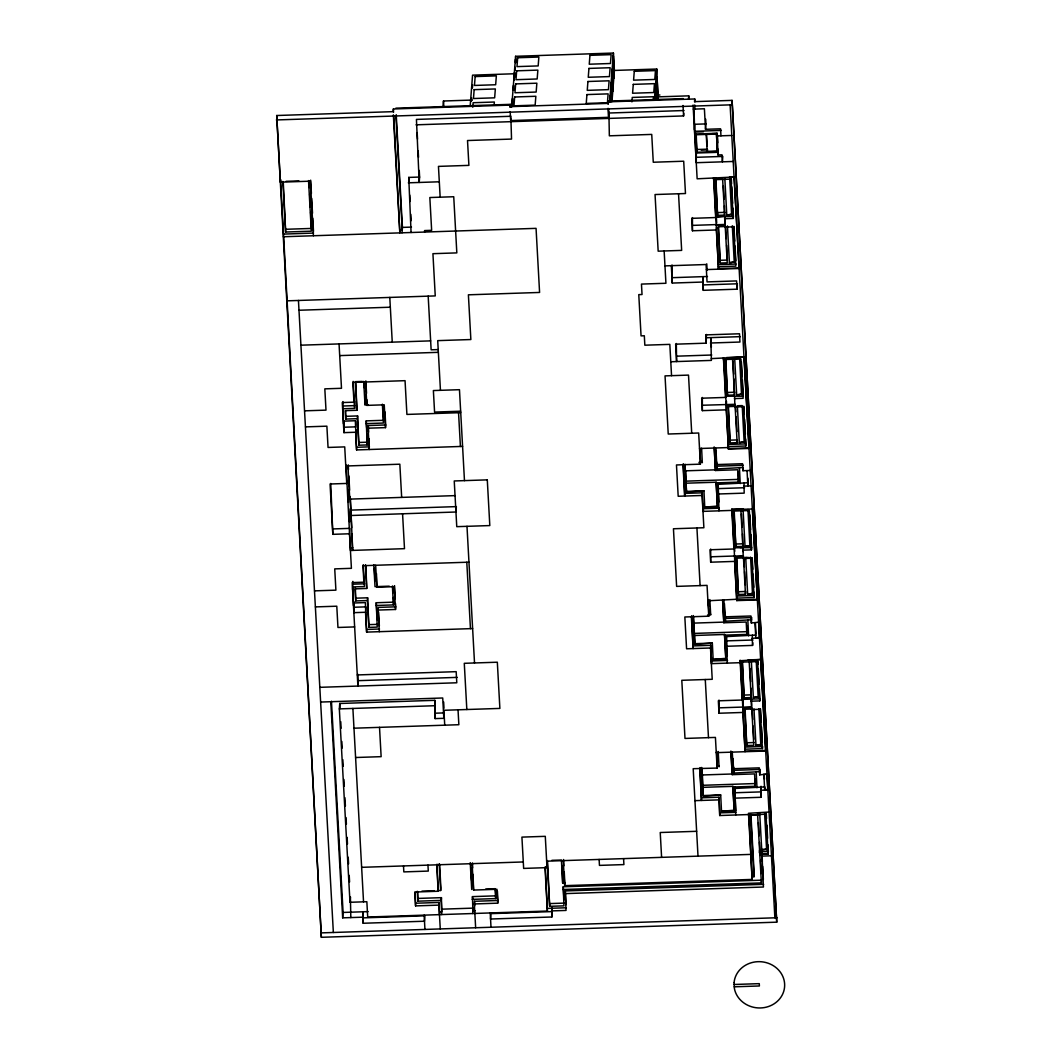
<?xml version="1.0" encoding="UTF-8"?>
<svg xmlns="http://www.w3.org/2000/svg" width="1061" height="1061" viewBox="0 0 1061 1061"><rect width="100%" height="100%" fill="white"/><g stroke="black" fill="none" stroke-linecap="round" stroke-linejoin="round"><path stroke-width="1.5" d="M510.023 105.105L509.903 106.657L607.714 103.408L607.834 101.856L694.73 98.965L694.531 101.631L732.077 100.384L776.745 922.168L321.364 937.301L276.709 115.516L393.167 111.644L393.379 108.978L510.023 105.105L510.129 107.095L510.341 104.349L395.872 108.156M313.393 235.754L310.382 181.179L280.383 182.174L280.581 179.521L321.364 937.301M308.526 180.582L311.311 231.179L285.648 232.027L283.26 181.948M333.247 528.922L349.931 528.365L349.507 533.776L332.836 534.333L330.74 483.471M342.769 411.403L342.942 401.575M343.459 423.777L342.982 408.75L354.653 408.366L354.626 401.191M355.833 429.586L355.621 432.238L343.936 432.636L344.029 421.323M345.939 416.323L357.61 415.925L357.398 418.671L345.727 419.068L345.621 410.713M332.836 534.333L330.064 484.002L346.735 483.445L346.947 480.792M343.936 432.636L342.279 402.557L353.963 402.172L354.175 399.506M348.91 483.378L349.122 480.713M455.05 495.62L349.772 499.121L349.984 496.455L351.708 527.741M345.727 419.068L345.263 410.66L356.947 410.275L355.753 382.093M352.053 534.081L352.597 550.394L350.462 498.63M462.583 446.402L356.589 449.93L355.342 420.74L343.658 421.124M346.072 464.93L350.422 550.473L404.493 548.67L402.57 513.789M366.96 433.989L367.199 444.93L358.87 445.209L357.61 415.925M545.301 866.651L547.396 911.041L367.703 917.022L366.854 901.717L349.984 902.288L339.334 708.894L339.745 703.483L434.851 700.326L435.143 718.589L443.83 718.31L444.042 715.605M368.154 404.679L364.997 404.785L364.772 394.241M352.584 589.598L352.849 581.388M369.029 438.644L369.281 449.506L368.101 428.193L385.501 427.623L384.241 404.811L366.854 405.382L366.881 399.612M367.199 444.93L366.244 420.872L383.631 420.302M353.472 605.645L352.782 586.932L364.467 586.547L363.26 564.691M354.268 607.25L353.857 612.661L365.528 612.263L365.952 606.865L354.268 607.25L353.963 601.64M368.101 428.193L368.313 425.541L385.7 424.957L384.984 411.92M355.952 598.179L367.623 597.794L367.411 600.539L355.74 600.924L355.369 587.622M357.955 674.305L357.889 686.069L352.199 582.582L363.883 582.197L364.082 579.531M355.74 600.924L355.064 588.855L366.748 588.457L365.846 565.341M363.605 917.858L424.904 915.815L424.48 921.227L363.18 923.256L363.26 911.77L362.849 917.181L342.676 917.845L343.088 912.447L331.456 701.255M472.622 628.576L366.629 632.104L365.355 602.595L353.671 602.993M393.379 597.449L393.644 602.157L376.257 602.741L377.239 627.104L368.896 627.383L367.623 597.794M393.737 115.543L399.851 232.876L393.352 114.92M385.501 427.623L385.7 424.957M349.984 902.288L350.395 896.877L350.82 917.579M402.026 232.81L402.437 227.399L396.23 114.694M379.308 631.68L378.114 610.062L395.514 609.478L394.254 586.68L376.867 587.25L376.469 573.603M411.071 232.505L408.75 177.412L419.612 177.054L419.254 170.463M378.114 610.062L378.326 607.396L395.713 606.826L395.528 603.563M419.612 177.054L419.201 182.465L416.442 119.416L510.991 116.272M376.045 605.486L393.432 604.903L393.644 602.157M395.514 609.478L395.713 606.826M443.113 105.914L443.485 101.007L472.317 100.052M470.169 106.206L472.556 75.159L514.943 73.739M471.429 101.1L471.668 97.904M472.424 88.023L472.675 84.827M472.795 107.161L473.14 102.731L494.333 102.028L494.108 104.986M415.779 903.229L439.161 902.46L438.949 905.113L415.58 905.895L415.183 892.447M418.061 898.428L441.429 897.659L441.23 900.391L417.848 901.174L417.689 891.837M435.143 718.589L434.851 700.326M436.84 866.824L437.052 864.158L438.193 891.253L414.811 892.022L415.58 905.895M437.556 890.603L440.673 890.497L440.885 887.765L439.586 864.092M439.479 914.635L439.161 902.46M441.655 914.555L441.429 897.659M510.885 117.705L511.535 139.071L467.516 140.529L468.896 165.37L438.458 166.391L440.156 197.2M511.707 106.975L515.606 56.299L613.417 53.05L614.385 70.437L611.985 101.498M512.065 104.774L512.556 98.394L512.914 104.92M513.192 90.105L513.551 85.318L513.829 90.212M513.948 80.225L514.558 72.241L514.837 77.148M515.328 62.36L515.566 59.164L515.752 62.427M472.225 865.643L472.437 862.991L472.702 867.871M475.063 910.802L472.888 910.868L472.463 896.625L495.845 895.842L495.487 889.251M475.646 927.752L474.333 903.945L497.715 903.163L496.946 889.29L473.577 890.073L473.06 874.383M472.689 913.534L473.1 908.123L442.066 909.158M474.333 903.945L474.546 901.28L497.914 900.51L497.41 891.253M472.264 899.37L495.633 898.587L495.845 895.842M497.715 903.163L497.914 900.51M547.012 867.633L545.288 836.333L521.919 837.116L523.643 868.415L547.012 867.633L547.038 861.744M683.35 98.607L608.152 101.1L607.94 103.845L607.834 101.856M608.895 111.896L609.346 135.821L651.733 134.415L653.271 162.24L683.695 161.219L685.472 193.526L655.048 194.534L658.165 251.178L681.653 250.396L678.536 193.752M609.651 102.081L613.417 53.05M608.749 116.193L608.987 113.01M609.876 101.524L610.367 95.145L610.725 101.67M563.033 889.503L761.374 882.911L761.586 880.166L563.245 886.771L563.935 905.855L549.664 906.319L547.529 861.028M611.812 101.551L611.375 82.068L611.388 101.471M552.025 907.022L552.277 911.585L490.978 913.627L490.553 919.025L551.853 916.996L551.733 908.243M551.853 916.996L552.277 911.585M564.253 872.049L564.85 883.004L562.675 883.07L562.078 865.511M748.88 814.251L752.13 879.423L564.651 885.656L564.85 883.004M551.521 910.908L566.017 910.431L565.288 890.948L763.628 884.357M631.918 101.883L632.263 97.44L653.457 96.737L653.218 99.694M654.372 100.092L656.772 69.031L614.385 70.437M655.393 98.169L656.003 90.185L656.547 99.986M658.045 100.132L656.772 69.031M416.031 124.827L683.589 115.928L683.801 113.222M737.355 285.13L737.05 289.189L703.284 290.316L703.244 276.642L702.833 282.04L672.276 283.062L671.998 265.011M688.483 99.111L688.735 95.848L658.297 96.856M676.321 343.512L676.6 361.562L675.645 344.175L706.188 343.167L706.427 334.454M694.438 129.681L694.862 124.27L705.936 123.912L705.684 119.164M694.822 136.697L693.987 108.474M695.87 155.688L695.035 134.031L717.196 133.288L717.727 142.797M712.064 133.659L716.454 133.514L717.382 151.564L696.865 152.24L696.202 133.606M696.361 151.683L696.255 162.704L733.231 161.471M716.573 227.319L716.361 229.972L692.448 230.767L692.448 217.598M720.963 135.821L720.565 128.805L705.525 129.309L705.936 123.912M685.366 471.495L685.061 464.267M684.65 494.983L684.862 492.331M683.284 463.684L684.716 496.044L682.992 464.745M686.056 483.869L685.671 470.302M703.947 490.819L686.507 492.065L686.109 483.206L716.175 482.211L717.435 506.72L704.756 507.145L703.947 490.819L686.56 491.402M717.382 151.564L716.454 133.514M696.679 157.293L722.806 156.431L722.382 161.829L721.997 154.826L718.045 154.959L717.196 133.288M718.045 154.959L718.072 149.124M692.448 230.767L691.772 218.341L715.684 217.545L715.883 214.892M718.416 267.266L713.92 179.216M726.506 401.337L726.268 409.838L702.355 410.634L702.342 397.464M724.451 205.768L724.61 215.104L717.568 215.343L715.87 177.956M702.355 492.198L702.103 495.474L678.191 496.269L676.467 464.957L700.379 464.161L700.631 460.898M670.791 361.761L711.374 360.408L710.83 337.623L711.361 347.106M699.146 462.821L702.355 462.052L699.199 462.158M732.939 208.142L733.39 216.338L715.989 216.908L724.729 216.059L724.995 227.107L733.682 226.815L735.843 266.125L718.456 266.709L718.522 269.176L716.361 229.972M776.745 922.168L732.077 100.384M720.194 263.035L718.191 226.749L725.233 226.524L727.236 262.81L720.194 263.035L718.589 227.306M693.761 623.775L693.443 616.547M684.915 493.392L702.302 492.808L702.979 511.375L731.798 510.407L731.811 509.134L742.899 508.763M724.995 227.107L724.729 216.059M691.653 615.698L693.112 648.563L691.361 616.773M694.438 636.149L694.053 622.568M726.785 215.038L731.692 214.309L726.785 215.038L724.822 178.182M704.756 507.145L717.488 506.057M712.329 643.099L694.889 644.345L694.491 635.486L724.557 634.478L725.83 658.987L713.138 659.411L712.329 643.099L694.942 643.669M729.398 177.174L734.159 177.015L697.143 178.805L693.085 105.039M729.411 262.73L734.318 262.014L729.411 262.73L727.448 225.887M724.53 218.725L733.217 218.433L733.39 216.338M723.536 360.117L723.469 357.65M717.435 506.72L716.122 482.874L738.496 482.132L737.819 469.758L715.446 470.5L714.278 447.808M750.246 470.474L742.939 470.726L742.554 463.71L716.427 464.585L716.626 461.92M742.939 470.726L743.191 467.503L717.024 468.935L717.236 466.19L743.363 465.315M716.122 482.874L716.175 482.211M711.122 556.786L735.034 555.991L734.61 561.402L710.698 562.197L710.684 549.028M703.178 508.71L719.186 508.179L718.973 510.832L718.151 482.994M710.751 644.717L710.499 647.992L686.586 648.788L684.836 616.985L708.748 616.189L709 612.926M702.355 410.634L701.679 398.207L725.578 397.424L725.79 394.758M725.936 396.217L743.284 396.204M699.517 448.511L728.35 447.556L723.827 359.162M707.528 615.101L710.751 614.319M734 379.029L734.504 394.971L727.475 395.209L725.87 359.48M734.159 177.015L739.119 268.499L706.374 269.587M702.117 775.657L701.812 768.429M693.31 645.91L710.711 645.327L711.361 663.642L740.193 662.687M728.31 447.066L728.522 444.4L745.91 443.896L745.644 438.989M700.021 767.58L701.48 800.445L699.73 768.641M711.281 358.618L744.066 356.96L749.026 448.445L728.43 449.121L728.363 446.575L745.75 445.991L745.91 443.896M702.806 788.031L702.422 774.45M713.138 659.411L725.87 658.324M730.313 440.169L737.342 439.93L737.13 442.676L730.101 442.914L728.403 405.527M720.698 794.981L703.257 796.214L702.846 787.355L732.926 786.36L734.185 810.869L721.507 811.294L720.698 794.981L703.297 795.551M745.75 445.991L743.589 406.681L734.888 406.973L734.597 396.496M734.888 406.973L735.101 404.307L702.767 405.236M736.679 394.904L741.586 394.175L736.679 394.904L734.689 358.618M731.878 511.681L731.811 509.134M725.83 658.987L724.517 635.141L746.878 634.398L746.201 622.025L723.827 622.767L722.674 600.075M727.355 663.112L726.427 646.282L752.567 645.406L752.183 638.404L759.517 637.595L758.668 622.184L751.334 622.993L750.936 615.99L724.809 616.852L725.021 614.2M751.573 619.77L725.406 621.202L725.459 615.659M724.517 635.141L724.557 634.478M739.305 442.609L744.212 441.88L739.305 442.609L737.355 405.753L742.223 405.594L744.172 442.437M743.138 709.782L742.925 712.448L719.013 713.244L719.013 700.074M738.496 482.132L738.284 471.654M698.005 856.147L693.191 768.694L717.117 768.071L717.355 764.636M726.427 646.282L726.613 636.666M710.698 562.197L710.021 549.77L733.933 548.975L734.146 546.203M734.292 547.781L751.639 547.635L750.923 534.532M736.666 598.696L732.183 510.527M718.841 502.052L717.873 484.333L748.124 482.768L747.872 478.153M742.528 533.895L742.859 546.415L735.83 546.654L734.212 511.031M719.106 766.201L719.053 766.864L718.204 751.467M748.549 814.556L719.729 815.524L719.066 797.209L701.679 797.792M718.045 494.002L744.172 493.14L744.04 482.901M719.729 815.524L719.066 797.209M736.772 599.266L707.899 600.791M752.408 508.444L757.368 599.916L736.772 600.606L736.705 598.139L754.092 597.555L754.079 592.184M721.507 811.294L734.239 810.206M738.655 591.72L745.697 591.494L745.485 594.24L738.443 594.465L736.745 557.078M754.092 597.555L751.931 558.232L743.244 558.524L742.979 547.489L740.087 547.582M748.124 482.768L747.886 485.991L747.037 470.593M745.034 546.349L749.941 545.739L745.034 546.349L743.071 509.612L747.899 509.89M740.193 662.727L740.127 660.181M734.185 810.869L732.872 787.023L755.246 786.281L754.557 773.907L732.196 774.649L731.029 751.957M763.774 774.742L767.037 774.066L759.689 774.875L759.305 767.859L733.178 768.734L733.376 766.069M759.941 771.652L733.761 773.084L733.827 767.527M732.872 787.023L732.926 786.36M747.66 594.16L752.567 593.444L747.66 594.16L745.697 557.304L750.525 557.715M742.78 550.142L751.467 549.85L751.639 547.635M746.878 634.398L746.758 625.473M719.013 713.244L718.337 700.817L742.249 700.021L742.448 697.369M735.724 814.994L734.902 787.143M744.981 749.742L740.485 661.693M727.315 655.857L726.255 636.6L756.069 635.048M751.016 688.244L751.175 697.581L744.132 697.82L742.528 662.077M751.334 622.993L751.745 617.595L725.618 618.457M752.183 638.404L752.421 635.181M752.567 645.406L752.766 642.701M745.193 747.09L762.58 746.506L762.408 748.602L745.021 749.185L745.087 751.705L742.925 712.448M754.981 622.873L755.83 638.271M746.758 745.512L744.756 709.225L751.798 709L753.801 745.286L746.758 745.512L745.061 708.138M762.408 748.602L760.246 709.292L751.559 709.57L751.294 698.536L751.679 705.525M751.559 709.57L751.718 707.475L743.018 707.767M753.35 697.515L758.257 696.785L753.35 697.515L751.347 661.228M748.045 659.915L760.724 659.491L740.087 660.738L742.249 700.021M755.976 745.207L760.883 744.49L755.976 745.207L753.973 708.92M751.095 701.188L759.782 700.91L759.411 688.974M755.246 786.281L755.193 778.893M735.843 810.803L734.61 788.482L764.875 786.917L764.623 790.14M759.689 774.875L760.1 769.464L733.973 770.339M752.329 876.771L753.986 876.718L754.199 873.972L750.923 814.623M734.796 798.151L760.923 797.288L760.79 787.05M760.923 797.288L761.241 793.23M760.724 659.491L765.684 751.029L716.268 752.66M759.57 850.126L759.371 852.779L761.546 852.712L761.798 849.384L766.665 849.224L761.745 850.047L759.742 813.76M565.089 893.614L763.429 887.023L761.825 851.572L768.35 851.346L767.992 844.795M766.029 814.132L748.589 815.272L759.703 814.331M767.037 774.066L767.832 790.034L760.538 790.273M769.119 812.036L748.482 813.283L752.13 879.423M761.626 854.224L768.137 854.012L768.35 851.346M656.626 95.105L659.915 94.999M276.364 119.946L731.732 104.814M693.31 109.137L704.398 108.766L705.525 129.309M684.013 110.53L608.815 113.023L608.563 108.554M695.247 131.285L721.374 130.423M696.109 132.015L703.443 131.776M716.414 134.084L695.897 134.76L696.865 152.24M716.997 135.954L731.798 135.463M697.077 149.495L707.329 149.163M701.188 150.118L707.714 149.906M717.422 151.007L707.17 151.338L706.202 133.858M696.082 153.036L718.244 152.293M286.072 181.325L298.897 180.9M408.339 182.824L439.307 181.789M717.78 212.598L724.822 212.359M285.86 229.282L311.523 228.433M402.437 227.399L411.482 227.107M283.592 234.096L313.592 233.088M400.05 230.224L402.225 230.144L395.925 115.795M283.38 236.749L536.057 228.354L539.585 292.451L468.392 294.812L470.859 339.533L437.716 340.634L440.448 390.329M692.873 225.37L716.785 224.574M716.493 224.733L725.193 224.441M716.454 225.29L725.154 224.998M720.406 260.303L727.448 260.064M664.968 265.887L706.095 264.521L707.05 281.908L736.586 280.926L737.05 289.189M718.615 264.613L736.016 264.03M718.562 268.619L739.159 267.929M672.687 277.664L707.475 276.497M703.695 284.905L737.461 283.791M286.908 300.847L435.249 295.913L432.928 253.685L456.827 252.889L453.737 196.736L429.838 197.532L431.641 230.33L424.572 230.569L424.652 232.054M298.99 310.25L390.329 307.213M301.019 345.183L430.647 340.873M706.613 337.756L740.366 336.642M438.206 349.586L431.137 349.812L428.18 296.152M710.419 343.021L739.955 342.04L739.504 333.777L705.737 334.891L706.188 343.167M339.692 355.607L438.352 352.332M677.011 356.164L711.798 355.011M726.639 357.544L742.488 357.013M736.307 358.565L739.597 357.889L741.546 394.745M723.575 359.56L740.963 358.976L743.124 398.299L734.437 398.591M362.318 381.43L355.369 381.668L356.947 410.275M727.687 392.464L734.716 392.225M343.194 406.005L354.865 405.62M304.626 410.832L325.992 410.13L324.825 388.856L341.496 388.299L339.056 343.91M460.646 411.204L434.572 412.079L433.379 390.554L459.466 389.692L464.466 480.62M460.726 412.649L406.907 414.427L405.05 380.674L352.875 382.411L353.963 402.172M726.361 405.156L735.061 404.878M366.032 423.618L383.419 423.047L382.384 404.214M305.515 426.88L326.881 426.177L328.048 447.45L344.719 446.893L346.735 483.445M344.361 427.225L356.032 426.84M359.069 442.464L367.411 442.185M356.801 447.265L369.48 446.84M728.469 448.564L749.066 447.875M345.78 466.004L399.838 464.201L401.668 497.397M685.419 470.832L715.499 469.837M686.268 481.137L738.708 479.386M743.788 486.124L751.095 485.885M718.469 488.604L744.597 487.728M351.098 510.102L456.363 506.614L455.951 512.012L350.687 515.513M752.368 509.001L731.758 509.691L733.933 548.975M731.918 511.11L749.305 510.54L751.467 549.85M350.634 547.808L352.809 547.741M736.029 544.028L743.071 543.789M468.962 562.171L362.968 565.699L363.883 582.197M734.742 556.163L743.443 555.871M734.703 556.72L743.403 556.428M352.995 584.187L364.679 583.802M389.228 586.176L375.01 586.653L373.79 564.677M314.547 590.858L335.899 590.155L334.732 568.882L351.416 568.325L349.507 533.776M315.422 606.905L336.788 606.202L337.955 627.475L354.639 626.918M736.865 596.043L754.265 595.46M736.811 600.049L757.408 599.359M369.109 624.637L377.437 624.359M366.827 629.438L379.52 629.014M693.801 623.112L723.881 622.104M694.65 633.404L747.09 631.653M755.87 637.714L759.517 637.595M726.851 640.871L752.978 640.008M711.573 660.976L727.567 660.446M357.278 674.942L456.177 671.666L456.787 682.78L319.852 687.329M740.233 662.17L757.62 661.587L759.782 700.91M358.313 680.658L457.211 677.382M320.661 702.05L442.716 697.992L443.83 718.31M744.345 695.074L751.387 694.836M339.334 708.894L434.426 705.737M746.957 698.682L742.554 699.385L759.955 698.814M435.554 713.191L444.254 712.899M719.438 707.833L743.35 707.05M743.071 707.21L751.758 706.918M353.976 728.204L458.856 724.716L458.034 709.809M746.971 742.766L754.013 742.541M355.594 757.514L381.138 756.665L379.52 727.355M745.14 751.148L765.737 750.459M702.17 774.981L732.249 773.986M703.005 785.286L755.459 783.535M767.885 789.477L764.676 789.583L763.827 774.172M735.207 792.753L761.347 791.877M694.955 800.657L718.867 799.875M719.928 812.859L735.923 812.328M696.639 831.307L660.234 832.514L661.6 857.354M551.892 860.338L561.415 860.033L562.675 883.07M768.191 853.442L761.665 853.667L761.732 856.108L771.453 855.789M361.642 867.328L523.285 861.956M546.654 861.174L750.75 854.397M421.973 891.121L434.44 890.709M485.739 889.012L495.089 888.694L495.633 898.587M549.863 903.587L564.147 903.11M343.088 912.447L368.114 911.611M439.678 911.969L441.853 911.903L441.23 900.391M547.595 908.388L566.216 907.765M321.708 932.871L777.076 917.738M734.053 984.489L759.265 983.653L759.397 985.974L734.172 986.81M730.127 105.225L774.875 917.805M749.835 514.877L750.644 529.625M764.199 774.596L764.45 779.212M731.308 178.659L731.586 183.566M731.758 186.842L732.66 203.221M733.933 226.351L734.742 241.099M735.021 246.006L735.83 260.754M741.387 361.801L742.209 376.536M742.382 379.825L743.204 394.559M743.841 406.217L744.292 414.413M744.557 419.32L745.379 434.068M752.183 557.781L752.819 569.253M753.085 574.16L753.814 587.264M757.872 661.136L758.058 664.411M758.323 669.319L759.132 684.066M760.498 708.828L761.228 721.931M761.493 726.851L762.302 741.599M766.267 813.668L766.546 818.588M766.904 825.14L767.633 838.243M733.217 218.433L731.056 179.11L713.668 179.694L713.562 177.704L715.684 217.545M755.392 622.727L755.989 633.51M765.87 812.699L768.137 854.012M729.689 178.023L731.639 214.879M732.315 225.728L734.265 262.571M747.939 509.452L749.902 546.176M750.565 557.144L752.514 594.001M756.214 661.056L758.204 697.356M758.84 708.761L760.83 745.047M764.61 813.601L766.612 849.888M761.029 786.281L761.267 790.485M761.825 851.572L762.368 861.399M762.647 866.32L763.363 879.436M739.437 467.622L740.233 483.591M747.819 619.903L748.615 635.857M756.175 771.771L756.984 787.739M723.363 185.967L724.093 199.163M725.631 227.067L726.268 238.619M726.626 245.224L727.355 258.42M732.992 360.886L733.721 374.082M735.445 405.289L735.803 411.893M736.082 416.84L736.891 431.681M741.427 514.094L742.156 527.29M743.788 556.853L744.331 566.746M744.597 571.693L745.326 584.89M749.928 668.443L750.657 681.639M752.196 709.544L752.74 719.451M753.098 726.042L753.827 739.238M758.416 822.607L759.145 835.763M759.504 842.341L760.233 855.498M760.498 860.431L761.228 873.588M724.61 215.104L722.607 178.818L715.565 179.057L717.568 215.343M732.514 358.684L734.504 394.971M737.13 442.676L735.14 406.39L728.098 406.615L730.101 442.914M740.87 510.129L742.859 546.415M742.979 547.489L743.217 551.68M745.485 594.24L743.482 557.94L736.44 558.179L738.443 594.465M749.172 661.295L751.175 697.581M757.567 813.84L761.374 882.911M725.472 358.923L727.475 395.209M733.827 510.354L735.83 546.654M742.13 661.534L744.132 697.82M750.538 814.066L753.986 876.718M716.374 217.134L716.692 223.089M734.597 548.232L734.769 551.335M742.912 699.279L743.257 705.485M723.43 358.207L725.578 397.424M726.268 409.838L728.43 449.121M734.61 561.402L736.772 600.606M706.546 134.853L707.157 145.98M706.772 263.857L707.117 270.184M715.963 449.851L717.024 468.935M724.438 603.629L725.406 621.202M732.965 758.522L733.761 773.084M715.512 447.981L716.427 464.585M723.894 600.261L724.809 616.852M732.262 752.13L733.178 768.734M714.146 446.893L715.446 470.5M722.621 600.738L723.827 622.767M730.896 751.042L732.196 774.649M694.73 98.965L694.902 101.949M694.716 104.986L694.942 109.084M702.833 282.04L703.284 290.316M688.735 95.848L688.907 99.071M683.019 105.49L683.589 115.928M701.6 448.193L702.316 462.715M709.849 599.584L710.698 614.995M699.995 448.551L700.247 453.113M703.032 503.803L703.456 511.402M708.337 600.088L708.668 606.176M711.467 656.852L711.798 662.939M716.825 754.159L717.064 758.721M699.889 448.989L700.578 461.508M708.191 599.664L708.96 613.537M716.56 751.546L717.316 765.405M700.379 464.161L698.668 433.007L668.231 434.029L665.035 375.886L688.509 375.103L691.719 433.246M702.103 495.474L703.881 527.741L673.443 528.763L676.626 586.388L707.05 585.38L708.748 616.189M710.499 647.992L712.223 679.292L681.799 680.3L684.995 738.443L715.419 737.422L717.117 768.071M696.931 527.98L700.101 585.619M705.273 679.517L708.483 737.66M685.008 464.943L686.507 492.065M693.31 615.566L694.889 644.345M701.666 767.448L703.257 796.214M671.321 265.674L672.276 283.062M671.547 375.674L669.823 344.374L644.836 345.196L644.319 335.767L641.056 335.873L638.775 294.626L642.038 294.52L641.467 284.083L665.923 283.274L664.146 250.98M608.152 101.1L608.311 104.084M607.98 108.381L608.483 117.32L510.659 120.569L510.169 111.63M623.576 858.628L623.908 864.582L599.452 865.391L599.12 859.437M563.563 859.529L563.908 865.789M565.288 890.948L566.043 904.715M563.272 860.63L564.651 885.656M563.245 886.771L563.961 899.834M515.606 56.299L515.964 62.626M514.956 67.148L515.129 70.411M510.341 104.349L510.5 107.333M547.131 860.498L549.664 906.319M545.009 867.699L547.396 911.041M490.222 912.951L491.004 927.248M443.485 101.007L443.763 105.875M466.986 526.336L474.519 662.966M458.551 412.716L460.421 446.482M466.787 562.25L470.447 628.642M466.827 709.517L464.28 663.311L497.33 662.21L499.877 708.416L443.909 710.286L444.731 725.193M474.546 901.28L474.784 905.802M472.118 863.654L473.577 890.073M470.885 867.792L471.575 880.418M472.463 896.625L472.649 899.914M470.235 862.646L471.707 889.476M417.172 132.598L417.53 139.177M418.167 150.702L418.525 157.293M443.644 701.958L443.989 708.217M408.75 177.412L409.015 182.227M409.718 195.052L410.076 201.457M410.779 214.282L411.137 220.688M439.201 863.681L440.673 890.497M436.734 864.834L438.193 891.253M438.949 905.113L440.262 928.932M393.379 108.978L393.551 112.267M427.954 865.126L428.286 871.081L403.83 871.903L403.498 865.935M424.148 915.139L424.944 929.436M389.785 297.425L392.252 342.146M417.305 891.28L417.848 901.174M394.546 585.645L395.262 598.683M382.849 406.177L383.538 418.724M392.782 586.468L393.127 592.741M392.398 586.07L393.432 604.903M365.846 380.886L366.536 393.366M368.313 425.541L368.671 432.092M378.578 612.038L379.347 625.937M365.568 381.987L366.854 405.382M375.66 565.274L376.867 587.25M364.082 381.761L364.427 388.008M366.244 420.872L366.602 427.437M374.347 568.205L375.037 580.765M376.257 602.741L377.185 619.73M363.698 381.39L364.997 404.785M357.398 418.671L358.87 445.209M365.461 564.956L366.748 588.457M367.411 600.539L368.896 627.383M355.714 420.938L355.952 425.368M353.167 381.39L354.653 408.366M355.621 432.238L356.589 449.93M365.528 612.263L366.629 632.104M348.247 464.851L348.499 469.612M348.857 475.951L349.639 490.155M347.955 465.925L349.772 499.121M347.783 489.413L348.499 502.397M348.857 508.882L349.573 521.879M352.889 708.443L363.538 901.837M362.849 917.181L363.18 923.256M339.745 703.483L340.024 708.443M340.753 721.666L341.111 728.284M341.841 741.506L342.199 748.111M342.836 759.689L343.207 766.294M343.936 779.517L344.295 786.135M344.931 797.7L345.395 805.962M346.032 817.54L346.39 824.145M347.119 837.368L347.477 843.986M348.207 857.208L348.578 863.813M349.215 875.391L349.573 881.996M310.674 180.171L311.404 193.407M311.682 198.367L312.504 213.248M312.77 218.208L313.499 231.444M308.91 181.099L309.268 187.625M309.64 194.163L310.356 207.213M310.621 212.107L311.43 226.802M330.78 701.706L342.676 917.845M298.446 300.462L333.353 932.486M282.863 181.431L285.648 232.027M276.709 115.516L280.383 182.174M734.079 982.632L734.411 988.666A25.345 23.143 4.4 0 0 774 1003.878A25.345 23.143 4.4 0 0 771.851 964.847A25.345 23.143 4.4 0 0 734.079 982.632M474.148 89.654L473.471 98.527L494.651 97.824L495.341 88.952L474.148 89.654M475.156 76.578L474.466 85.45L495.659 84.747L496.349 75.875L475.156 76.578M514.651 96.975L513.962 105.835L535.155 105.132L535.845 96.272L514.651 96.975M515.659 83.899L514.97 92.758L536.163 92.055L536.853 83.196L515.659 83.899M516.667 70.822L515.978 79.694L537.171 78.978L537.861 70.119L516.667 70.822M517.662 57.745L516.986 66.618L538.179 65.915L538.855 57.042L517.662 57.745M586.919 94.575L586.242 103.434L607.436 102.731L608.112 93.872L586.919 94.575M587.927 81.498L587.25 90.357L608.444 89.654L609.12 80.795L587.927 81.498M588.935 68.421L588.258 77.281L609.438 76.578L610.128 67.718L588.935 68.421M589.943 55.344L589.253 64.217L610.446 63.501L611.136 54.642L589.943 55.344M612.369 68.992L611.759 76.976L612.568 91.67L613.178 83.686L612.369 68.992M613.377 55.915L612.767 63.899L613.576 78.594L614.186 70.61L613.377 55.915M633.271 84.376L632.581 93.235L653.775 92.532L654.451 83.66L633.271 84.376M634.266 71.299L633.589 80.159L654.783 79.456L655.459 70.596L634.266 71.299M657.011 77.108L656.401 85.092L657.21 99.787L657.82 91.816L657.011 77.108M487.291 479.864L454.241 480.965L456.76 526.667L489.811 525.566L487.291 479.864"/></g></svg>
